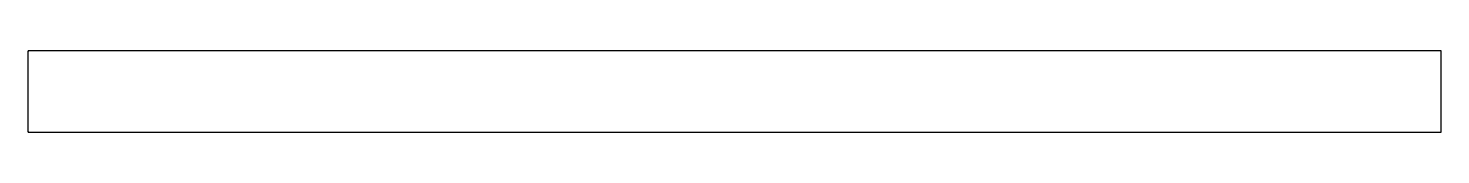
# Paper-space layout 'Layout1' of a CAD drawing. Header units: millimetres. Extents: x 0 to 257, y 90 to 105.
# The model-space entities are those that its viewports show. They can reach past a viewport. Long polylines and large blocks are cut down to what shows.
import ezdxf

# ---------------------------------------------------------------- set-up
doc = ezdxf.new("R2010")
doc.units = ezdxf.units.MM
doc.header["$LTSCALE"] = 10
doc.layers.add('MEMBERS', color=5, linetype='Continuous')

msp = doc.modelspace()

# ---------------------------------------------------------------- linework, layer by layer
at = {"layer": 'MEMBERS', "color": 3, "linetype": 'Continuous'}
for p, q in [((0, 343), (11, 350)), ((0, -343), (0, 343)), ((11, 350), (11974, 350)), ((11974, 350), (11974, -350)), ((11, -350), (0, -343)), ((11974, -350), (11, -350))]:
    msp.add_line(p, q, dxfattribs=at)

psp = doc.layouts.get("Layout1")

# ---------------------------------------------------------------- viewports
at = {"layer": '0'}
psp.add_viewport(center=(128.5, 97.5), size=(257, 15.02399), view_center_point=(5987.09, 0), view_height=700, dxfattribs=at)

doc.saveas('drawing.dxf')
